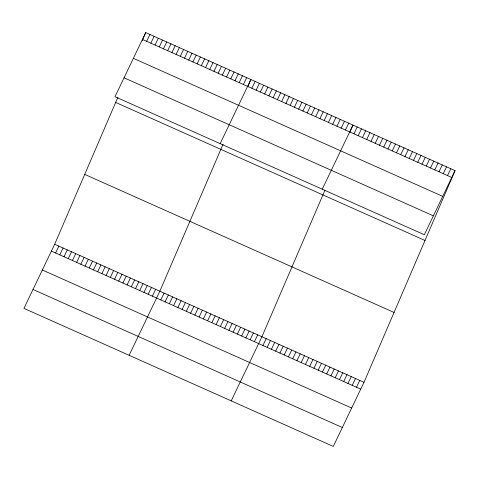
<?xml version="1.0" encoding="UTF-8"?>
<svg xmlns="http://www.w3.org/2000/svg" width="479" height="479" viewBox="0 0 479 479"><rect width="100%" height="100%" fill="white"/><g stroke="black" fill="none" stroke-linecap="round" stroke-linejoin="round"><path stroke-width="0.72" d="M455.05 170.626L424.328 234.746L114.99 96.704L145.712 32.578L455.05 170.626L364.01 382.296L333.288 446.422L23.95 308.374L54.672 244.254L117.924 97.195M142.209 40.727L145.712 32.578M223.094 144.131L159.848 291.19L129.126 355.31M247.882 86.501L250.888 79.514L220.166 143.64M324.93 190.265L261.929 336.743L231.207 400.863M349.963 132.054L352.969 125.067L322.247 189.193M146.64 41.308L149.921 34.458M150.843 43.182L154.124 36.332M155.052 45.062L158.333 38.212M55.6 252.978L58.881 246.128M159.262 46.936L162.543 40.092M59.803 254.858L63.084 248.008M163.465 48.816L166.746 41.966M64.012 256.732L67.294 249.888M167.674 50.69L170.955 43.846M68.222 258.612L71.503 251.762M171.883 52.57L175.164 45.721M72.425 260.486L75.706 253.642M176.086 54.444L179.368 47.601M76.634 262.366L79.915 255.517M180.296 56.324L183.577 49.475M80.843 264.24L84.118 257.397M184.499 58.204L187.78 51.355M85.046 266.12L88.328 259.271M188.708 60.079L191.989 53.229M89.256 268L92.537 261.151M192.917 61.959L196.198 55.109M93.459 269.875L96.74 263.025M197.12 63.833L200.402 56.989M97.668 271.755L100.949 264.905M201.33 65.713L204.611 58.863M101.877 273.629L105.158 266.785M205.539 67.587L208.82 60.743M106.081 275.509L109.362 268.659M209.742 69.467L213.023 62.617M110.29 277.383L113.571 270.539M213.951 71.341L217.232 64.497M114.499 279.263L117.78 272.413M218.155 73.221L221.436 66.371M118.702 281.137L121.983 274.293M222.364 75.101L225.645 68.252M122.911 283.017L126.193 276.167M226.573 76.975L229.854 70.126M127.115 284.897L130.396 278.048M230.776 78.855L234.057 72.006M131.324 286.771L134.605 279.922M234.985 80.729L238.267 73.886M135.533 288.651L138.814 281.802M239.195 82.61L242.476 75.76M139.736 290.525L143.017 283.676M243.398 84.484L246.679 77.64M143.945 292.406L147.227 285.556M148.155 294.28L151.436 287.436M251.858 88.262L255.139 81.412M152.358 296.16L155.639 289.31M256.115 90.16L259.396 83.31M260.366 92.058L263.648 85.208M160.818 299.932L164.099 293.088M165.075 301.83L168.357 294.986M264.618 93.956L267.899 87.106M169.327 303.728L172.608 296.884M268.875 95.854L272.156 89.004M273.126 97.752L276.407 90.902M173.578 305.626L176.859 298.782M177.835 307.524L181.116 300.68M277.377 99.65L280.658 92.8M182.086 309.422L185.367 302.578M281.634 101.548L284.915 94.698M285.885 103.446L289.166 96.596M186.337 311.32L189.618 304.476M190.594 313.224L193.875 306.374M290.142 105.344L293.423 98.494M194.845 315.122L198.126 308.272M294.393 107.242L297.675 100.392M298.645 109.14L301.926 102.29M199.102 317.02L202.383 310.17M203.353 318.918L206.635 312.069M302.902 111.038L306.183 104.188M207.605 320.816L210.886 313.967M307.153 112.936L310.434 106.087M311.41 114.834L314.691 107.985M211.862 322.714L215.143 315.865M216.113 324.612L219.394 317.763M315.661 116.732L318.942 109.883M220.37 326.51L223.645 319.661M319.912 118.63L323.193 111.781M324.169 120.528L327.45 113.679M224.621 328.408L227.902 321.559M228.872 330.306L232.153 323.457M328.42 122.426L331.702 115.577M332.671 124.324L335.953 117.475M233.129 332.204L236.41 325.355M336.929 126.222L340.21 119.373M237.38 334.103L240.662 327.253M241.632 336.001L244.913 329.151M341.18 128.121L344.461 121.271M345.437 130.019L348.718 123.169M245.889 337.899L249.17 331.049M250.14 339.797L253.421 332.947M254.397 341.695L257.678 334.845M353.939 133.815L357.22 126.965M358.196 135.713L361.477 128.863M362.447 137.611L365.728 130.761M262.899 345.491L266.18 338.641M267.156 347.389L270.437 340.539M366.698 139.509L369.98 132.659M370.956 141.407L374.237 134.563M271.407 349.287L274.689 342.437M375.207 143.305L378.488 136.461M275.659 351.185L278.94 344.335M279.916 353.083L283.197 346.233M379.464 145.203L382.745 138.359M383.715 147.101L386.996 140.257M284.167 354.981L287.448 348.131M288.424 356.879L291.705 350.029M387.966 148.999L391.247 142.155M292.675 358.777L295.956 351.927M392.223 150.897L395.504 144.053M396.474 152.795L399.755 145.951M296.926 360.675L300.207 353.825M301.183 362.573L304.464 355.723M400.725 154.693L404.007 147.849M305.434 364.471L308.716 357.621M404.983 156.591L408.264 149.747M409.234 158.489L412.515 151.645M309.685 366.369L312.967 359.519M313.943 368.267L317.224 361.417M413.491 160.387L416.772 153.543M318.194 370.165L321.475 363.316M417.742 162.285L421.023 155.441M421.993 164.183L425.274 157.34M322.451 372.063L325.732 365.214M326.702 373.961L329.983 367.112M426.25 166.081L429.531 159.238M330.953 375.859L334.234 369.01M430.501 167.979L433.782 161.136M434.758 169.877L438.034 163.034M335.21 377.757L338.491 370.908M339.461 379.655L342.742 372.806M439.009 171.775L442.291 164.932M343.718 381.553L346.994 374.704M443.261 173.673L446.542 166.83M447.518 175.571L450.799 168.728M347.97 383.451L351.251 376.602M352.221 385.35L355.502 378.5M356.478 387.248L359.759 380.398M142.431 39.428L451.769 177.469M133.378 58.33L442.716 196.372M124.043 77.802L433.381 215.843M115.667 102.434L425.005 240.476M84.717 174.404L394.055 312.446M54.672 244.254L364.01 382.296M51.391 251.104L360.729 389.146M42.338 270L351.676 408.048M33.003 289.478L342.341 427.519"/></g></svg>
